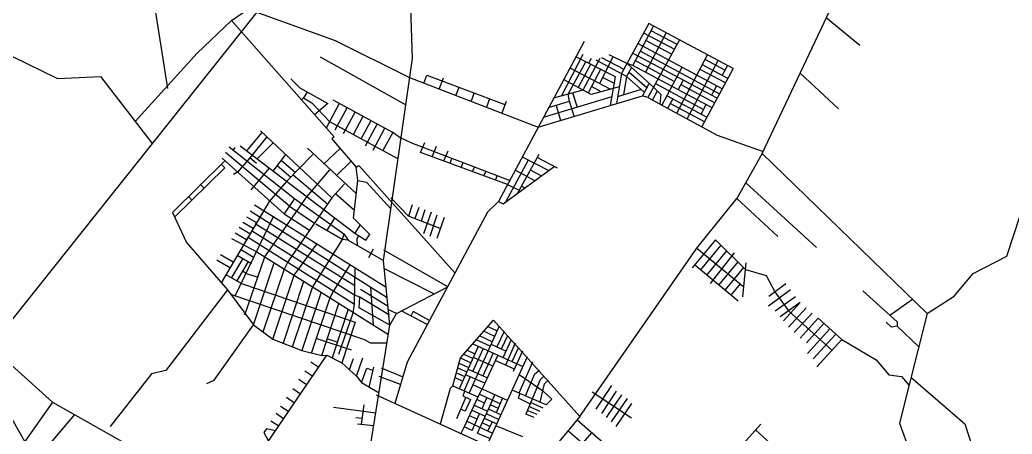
# Model space of a CAD drawing. Extents: x 363492 to 391103, y 6482114 to 6499170.
# Drawn here: x 369143 to 379168, y 6488311 to 6492498 of the extents above; entities that cross this region are included whole.
import ezdxf

# ---------------------------------------------------------------- set-up
doc = ezdxf.new("R2010")
doc.units = 0
doc.layers.get('0').update_dxf_attribs({"linetype": 'CONTINUOUS'})

msp = doc.modelspace()

# ---------------------------------------------------------------- linework, layer by layer
at = {"linetype": 'CONTINUOUS'}
for p, q in [((376644, 6491146), (378035, 6494099)), ((372054, 6493228), (368846, 6489199)), ((373110, 6492107), (373083, 6492973)), ((370464, 6492877), (370636, 6491805)), ((371281, 6492492), (371400, 6492574)), ((371478, 6492596), (372330, 6492291)), ((370933, 6492162), (371281, 6492492)), ((371281, 6492492), (372318, 6491315)), ((375497, 6492461), (375220, 6491955)), ((376348, 6492005), (375497, 6492461)), ((377629, 6492239), (377290, 6492518)), ((368553, 6492382), (369522, 6491904)), ((375337, 6492037), (375545, 6492435)), ((375444, 6492366), (375756, 6492201)), ((375674, 6492366), (375464, 6491968)), ((375782, 6492248), (375520, 6492388)), ((372330, 6492291), (373081, 6491916)), ((374843, 6492281), (373977, 6490663)), ((376239, 6491800), (375386, 6492259)), ((375728, 6492151), (375468, 6492290)), ((375806, 6492295), (375487, 6491713)), ((370308, 6491472), (370933, 6492162)), ((374832, 6492147), (374615, 6491730)), ((375092, 6492149), (375277, 6492057)), ((376188, 6491706), (375332, 6492161)), ((375412, 6492181), (376213, 6491752)), ((375780, 6491554), (376091, 6492143)), ((372177, 6492126), (373043, 6491638)), ((372815, 6490065), (373110, 6492107)), ((374681, 6491746), (374863, 6492080)), ((375161, 6491921), (374760, 6492126)), ((374911, 6492055), (374784, 6491815)), ((374833, 6491790), (375005, 6492112)), ((374914, 6492107), (374888, 6492061)), ((375273, 6491924), (374966, 6492092)), ((375136, 6492128), (374999, 6491856)), ((375020, 6492119), (375244, 6491999)), ((375277, 6492057), (375546, 6491819)), ((375337, 6492037), (375277, 6492057)), ((375365, 6492085), (375757, 6491876)), ((375883, 6491497), (376197, 6492086)), ((376296, 6491907), (376041, 6492045)), ((376266, 6491990), (376067, 6492096)), ((374700, 6492014), (375110, 6491797)), ((375011, 6492002), (374884, 6491760)), ((375220, 6491955), (375171, 6491652)), ((375322, 6492018), (375273, 6491924)), ((375298, 6491971), (375476, 6491814)), ((376136, 6491610), (375337, 6492037)), ((375629, 6491634), (375833, 6492019)), ((376272, 6491863), (376016, 6491997)), ((376348, 6492005), (376031, 6491413)), ((376291, 6492036), (376237, 6491939)), ((377414, 6491600), (377027, 6491959)), ((369522, 6491904), (369959, 6491925)), ((369959, 6491925), (370479, 6491250)), ((371881, 6491902), (371970, 6491812)), ((373081, 6491916), (374378, 6491414)), ((373224, 6491857), (373255, 6491938)), ((373255, 6491938), (374044, 6491641)), ((373378, 6491798), (373422, 6491912)), ((374915, 6491743), (374636, 6491896)), ((375150, 6491854), (375028, 6491915)), ((375109, 6491634), (375161, 6491921)), ((375273, 6491924), (375241, 6491739)), ((375451, 6491769), (375273, 6491924)), ((375502, 6491858), (375432, 6491731)), ((375565, 6491855), (376050, 6491593)), ((375843, 6491890), (375793, 6491794)), ((375819, 6491844), (376164, 6491660)), ((371970, 6491812), (372253, 6491652)), ((372045, 6491769), (372010, 6491709)), ((373547, 6491733), (373580, 6491818)), ((373703, 6491674), (373734, 6491758)), ((374537, 6491710), (374833, 6491790)), ((374696, 6491675), (374681, 6491746)), ((374727, 6491761), (374773, 6491615)), ((375198, 6491821), (374915, 6491743)), ((375015, 6491771), (374917, 6491825)), ((375421, 6491795), (375180, 6491721)), ((375536, 6491685), (375586, 6491780)), ((375546, 6491819), (375618, 6491745)), ((375618, 6491745), (375609, 6491647)), ((376180, 6491832), (376131, 6491737)), ((372010, 6491709), (371988, 6491689)), ((372010, 6491709), (372092, 6491661)), ((372092, 6491661), (372271, 6491470)), ((372253, 6491652), (372121, 6491537)), ((372369, 6491654), (372238, 6491405)), ((372911, 6491361), (372307, 6491687)), ((373889, 6491699), (373856, 6491616)), ((374056, 6491673), (374011, 6491556)), ((374378, 6491414), (375432, 6491731)), ((375124, 6491721), (374431, 6491512)), ((374485, 6491613), (374696, 6491675)), ((374744, 6491524), (374696, 6491675)), ((375487, 6491713), (375432, 6491731)), ((375487, 6491713), (376189, 6491332)), ((375682, 6491731), (376085, 6491515)), ((375739, 6491701), (375687, 6491603)), ((376060, 6491468), (375713, 6491653)), ((376026, 6491546), (376077, 6491642)), ((372330, 6491387), (372450, 6491610)), ((372530, 6491568), (372409, 6491346)), ((374561, 6491632), (374606, 6491482)), ((372271, 6491470), (372964, 6491094)), ((372513, 6491338), (372611, 6491524)), ((372592, 6491296), (372691, 6491481)), ((372754, 6491447), (372631, 6491222)), ((371589, 6491360), (371434, 6491173)), ((372296, 6490698), (371573, 6491375)), ((372711, 6491182), (372831, 6491405)), ((372911, 6491361), (372811, 6491177)), ((372994, 6491300), (372911, 6491361)), ((371637, 6491315), (371467, 6491102)), ((371702, 6491255), (371539, 6491092)), ((372318, 6491315), (372295, 6491296)), ((372295, 6491296), (372539, 6491009)), ((373103, 6491252), (372988, 6491305)), ((374091, 6490875), (373103, 6491252)), ((373192, 6491156), (373234, 6491257)), ((376189, 6491332), (376654, 6491166)), ((371868, 6490615), (371221, 6491157)), ((371258, 6491216), (371919, 6490693)), ((371316, 6491207), (371297, 6491186)), ((371367, 6491225), (372527, 6490342)), ((372048, 6491200), (372544, 6490739)), ((372211, 6491040), (372382, 6491200)), ((374071, 6490834), (373192, 6491156)), ((373308, 6491114), (373351, 6491220)), ((373466, 6491170), (373423, 6491071)), ((376644, 6491146), (376386, 6490691)), ((376644, 6491146), (378309, 6489532)), ((370684, 6490551), (371212, 6491074)), ((371214, 6491003), (371176, 6491040)), ((371185, 6491100), (371814, 6490538)), ((371467, 6491102), (371340, 6490958)), ((371535, 6491048), (371467, 6491102)), ((371827, 6491136), (371699, 6490969)), ((371784, 6491081), (371926, 6490955)), ((372104, 6491139), (371835, 6490864)), ((372493, 6491073), (372339, 6490921)), ((373490, 6491047), (373508, 6491097)), ((373602, 6491006), (373620, 6491056)), ((374054, 6490658), (374280, 6491083)), ((374385, 6491139), (374164, 6490733)), ((374219, 6491115), (374486, 6490974)), ((374573, 6490999), (374368, 6491107)), ((371214, 6491003), (370707, 6490506)), ((371340, 6490958), (371301, 6490935)), ((371663, 6491000), (371475, 6490779)), ((371741, 6491025), (371880, 6490909)), ((372041, 6490708), (372275, 6490981)), ((372539, 6491009), (372568, 6491027)), ((372557, 6490874), (372539, 6491009)), ((372568, 6491027), (373536, 6489941)), ((373715, 6490965), (373736, 6491011)), ((373831, 6490921), (373851, 6490967)), ((374027, 6490638), (374541, 6491016)), ((374346, 6490872), (374147, 6490980)), ((374300, 6490983), (374414, 6490922)), ((371835, 6490864), (371661, 6490662)), ((371903, 6490933), (372254, 6490637)), ((372422, 6490842), (372296, 6490698)), ((372512, 6490495), (372557, 6490874)), ((372557, 6490874), (372644, 6490858)), ((372644, 6490858), (372891, 6490588)), ((373948, 6490879), (373966, 6490923)), ((376476, 6490850), (377190, 6490198)), ((379113, 6490109), (379385, 6490932)), ((370965, 6490836), (371007, 6490795)), ((372523, 6490573), (372331, 6490741)), ((374069, 6490835), (374189, 6490778)), ((374249, 6490797), (374209, 6490818)), ((370882, 6490674), (370847, 6490712)), ((371661, 6490662), (371175, 6489842)), ((371619, 6490104), (372041, 6490708)), ((371919, 6490693), (371814, 6490538)), ((372296, 6490698), (371849, 6490051)), ((371919, 6490693), (372416, 6490334)), ((373068, 6490514), (372890, 6490700)), ((373977, 6490663), (373869, 6490554)), ((373977, 6490663), (374027, 6490638)), ((375983, 6490192), (376386, 6490691)), ((376800, 6490309), (376386, 6490691)), ((370684, 6490551), (370827, 6490247)), ((372854, 6489689), (371470, 6490563)), ((372843, 6489794), (371513, 6490626)), ((371868, 6490615), (372119, 6490442)), ((373869, 6490554), (373057, 6489039)), ((373107, 6490627), (373068, 6490514)), ((373173, 6490601), (373132, 6490489)), ((373234, 6490578), (373197, 6490464)), ((373298, 6490553), (373221, 6490334)), ((371706, 6490513), (371316, 6489707)), ((371395, 6490454), (371501, 6490392)), ((371432, 6490508), (371535, 6490450)), ((371814, 6490538), (372070, 6490371)), ((372245, 6490366), (372326, 6490494)), ((372677, 6490329), (372512, 6490495)), ((373389, 6490390), (373068, 6490514)), ((373287, 6490312), (373360, 6490529)), ((373429, 6490502), (373354, 6490289)), ((371319, 6490345), (371433, 6490278)), ((371467, 6490335), (371357, 6490399)), ((372523, 6489715), (371482, 6490367)), ((372527, 6489809), (371520, 6490435)), ((372400, 6490279), (372133, 6490432)), ((372581, 6490425), (372527, 6490342)), ((372527, 6490342), (372638, 6490270)), ((370827, 6490247), (371239, 6489768)), ((371282, 6490290), (371538, 6490154)), ((371444, 6490304), (372522, 6489626)), ((372400, 6490279), (372100, 6489799)), ((372416, 6490334), (372400, 6490279)), ((372461, 6490271), (372400, 6490279)), ((372416, 6490334), (372461, 6490271)), ((372461, 6490271), (372815, 6490065)), ((372565, 6490317), (372546, 6490285)), ((372546, 6490285), (372550, 6490220)), ((372638, 6490270), (372677, 6490329)), ((376172, 6490276), (375936, 6489993)), ((376172, 6490276), (376474, 6489976)), ((371372, 6490179), (371510, 6490096)), ((371538, 6490154), (372867, 6489318)), ((371913, 6489919), (372143, 6490232)), ((372712, 6490179), (372664, 6490093)), ((373465, 6489799), (372821, 6490171)), ((374800, 6488491), (375983, 6490192)), ((375983, 6490192), (376457, 6489801)), ((376021, 6489969), (376229, 6490221)), ((376083, 6489918), (376286, 6490165)), ((376119, 6489833), (376363, 6490142)), ((371132, 6490072), (371265, 6489994)), ((371169, 6490126), (371299, 6490051)), ((371394, 6490087), (371281, 6489893)), ((371450, 6490055), (371335, 6489860)), ((371339, 6490119), (371482, 6490036)), ((371415, 6489518), (371619, 6490104)), ((371503, 6489415), (371712, 6490044)), ((371849, 6490051), (371812, 6489980)), ((372882, 6489414), (372815, 6490065)), ((376206, 6489816), (376400, 6490052)), ((376448, 6489699), (376482, 6490044)), ((378775, 6489934), (379113, 6490109)), ((371395, 6489960), (371433, 6489936)), ((371433, 6489936), (371547, 6489896)), ((371812, 6489980), (371598, 6489341)), ((372478, 6490021), (372311, 6489758)), ((372522, 6489626), (372531, 6489989)), ((372825, 6489984), (373329, 6489728)), ((376401, 6489654), (375958, 6490021)), ((376267, 6489765), (376458, 6489995)), ((376474, 6489976), (376683, 6489914)), ((371225, 6489926), (371383, 6489832)), ((371697, 6489272), (371913, 6489919)), ((371803, 6489223), (372011, 6489856)), ((376683, 6489914), (376769, 6489749)), ((378582, 6489707), (378775, 6489934)), ((371239, 6489768), (370618, 6488953)), ((371239, 6489768), (371503, 6489415)), ((371383, 6489832), (372529, 6489442)), ((372100, 6489799), (371895, 6489190)), ((372186, 6489746), (371992, 6489156)), ((372311, 6489758), (372275, 6489688)), ((372863, 6489601), (372585, 6489773)), ((372717, 6489412), (372687, 6489795)), ((372948, 6489530), (373465, 6489799)), ((376328, 6489715), (376422, 6489830)), ((376930, 6489769), (376707, 6489606)), ((376709, 6489707), (376883, 6489833)), ((376769, 6489749), (376909, 6489556)), ((377661, 6489758), (378005, 6489446)), ((372617, 6489266), (371274, 6489721)), ((372275, 6489688), (372086, 6489127)), ((372578, 6489696), (372523, 6489715)), ((372572, 6489589), (372578, 6489696)), ((372871, 6489517), (372578, 6489696)), ((376774, 6489556), (376979, 6489703)), ((377025, 6489640), (376825, 6489498)), ((376859, 6489455), (377025, 6489640)), ((377932, 6489512), (378160, 6489676)), ((378309, 6489532), (378582, 6489707)), ((372192, 6489105), (372367, 6489632)), ((372460, 6489574), (372297, 6489082)), ((372367, 6489119), (372510, 6489538)), ((372510, 6489538), (372522, 6489626)), ((372882, 6489414), (372572, 6489589)), ((372861, 6489571), (372871, 6489517)), ((372948, 6489530), (372861, 6489571)), ((372999, 6489556), (373260, 6489418)), ((373116, 6489551), (373092, 6489504)), ((373282, 6489459), (373116, 6489551)), ((376908, 6489393), (377087, 6489588)), ((376909, 6489556), (377345, 6489160)), ((372529, 6489442), (372396, 6489032)), ((372882, 6489414), (372948, 6489530)), ((373594, 6489082), (373928, 6489463)), ((373928, 6489463), (374800, 6488491)), ((376967, 6489337), (377146, 6489534)), ((377027, 6489282), (377209, 6489484)), ((377209, 6489484), (377446, 6489268)), ((377948, 6489393), (377894, 6489442)), ((378005, 6489446), (378006, 6489403)), ((378309, 6489532), (378031, 6488423)), ((371107, 6488855), (371503, 6489415)), ((371503, 6489415), (371697, 6489272)), ((372673, 6488110), (372882, 6489414)), ((373986, 6489401), (373682, 6488727)), ((373940, 6489299), (373828, 6489351)), ((373871, 6489398), (373965, 6489355)), ((374036, 6489349), (373962, 6489192)), ((377090, 6489234), (377267, 6489431)), ((377327, 6489377), (377101, 6489126)), ((378006, 6489403), (377948, 6489393)), ((378006, 6489403), (378224, 6489193)), ((371697, 6489272), (371992, 6489156)), ((372494, 6489160), (372137, 6489279)), ((372350, 6489239), (372248, 6489274)), ((372687, 6489230), (372617, 6489266)), ((373896, 6489199), (373754, 6489265)), ((373916, 6489245), (373788, 6489304)), ((374009, 6489172), (374073, 6489309)), ((374026, 6489085), (374109, 6489269)), ((377159, 6489073), (377386, 6489323)), ((377195, 6488991), (377446, 6489268)), ((377446, 6489268), (377793, 6489061)), ((368846, 6489199), (369471, 6488634)), ((371992, 6489156), (372192, 6489105)), ((372853, 6489231), (372687, 6489230)), ((373584, 6488771), (373775, 6489199)), ((373661, 6489159), (373741, 6489123)), ((373719, 6489224), (374224, 6488995)), ((373822, 6489178), (373719, 6488948)), ((373904, 6489219), (374055, 6489151)), ((374148, 6489229), (374048, 6489009)), ((374117, 6489044), (374185, 6489190)), ((374222, 6489149), (374128, 6488943)), ((368735, 6489038), (369235, 6488164)), ((371639, 6488216), (372244, 6489109)), ((372081, 6489041), (372162, 6488987)), ((372192, 6489105), (372244, 6489109)), ((372244, 6489109), (372396, 6489032)), ((372511, 6489071), (372471, 6488962)), ((372543, 6488896), (372607, 6489084)), ((373057, 6489039), (372931, 6488622)), ((373518, 6488801), (373594, 6489082)), ((373594, 6489082), (373700, 6489031)), ((373627, 6489120), (373721, 6489076)), ((373920, 6488999), (373725, 6489087)), ((373971, 6489110), (373812, 6488769)), ((373925, 6489131), (373821, 6488901)), ((373864, 6488199), (374270, 6489097)), ((374139, 6488967), (373946, 6489054)), ((374322, 6489038), (374184, 6488725)), ((377793, 6489061), (377921, 6488912)), ((370618, 6488953), (370472, 6488922)), ((372021, 6488952), (372101, 6488897)), ((372396, 6489032), (372543, 6488896)), ((372596, 6488833), (372648, 6488979)), ((372648, 6488979), (372707, 6488956)), ((372714, 6488988), (372669, 6488786)), ((372792, 6488982), (373012, 6488889)), ((373565, 6488982), (373658, 6488940)), ((373579, 6489030), (373679, 6488984)), ((373672, 6488969), (373867, 6488880)), ((374346, 6488920), (374392, 6488959)), ((370472, 6488922), (370055, 6488388)), ((371031, 6488822), (371107, 6488855)), ((372040, 6488808), (371960, 6488862)), ((372543, 6488896), (372596, 6488833)), ((372989, 6488812), (372772, 6488893)), ((373540, 6488883), (373617, 6488847)), ((373553, 6488931), (373638, 6488894)), ((373693, 6488890), (373630, 6488751)), ((373842, 6488825), (373646, 6488911)), ((374187, 6488914), (374427, 6488748)), ((374250, 6488697), (374346, 6488920)), ((374399, 6488860), (374254, 6488514)), ((374441, 6488900), (374399, 6488860)), ((374443, 6488819), (374482, 6488856)), ((377921, 6488912), (378050, 6488892)), ((378050, 6488892), (378126, 6488802)), ((378146, 6488888), (378689, 6488416)), ((371900, 6488773), (371979, 6488717)), ((372596, 6488833), (372772, 6488727)), ((373391, 6488415), (373495, 6488775)), ((373495, 6488775), (373518, 6488801)), ((373518, 6488801), (373771, 6488688)), ((373639, 6488748), (373618, 6488697)), ((374069, 6488652), (373719, 6488809)), ((373812, 6488769), (373783, 6488716)), ((374459, 6488607), (374115, 6488755)), ((374399, 6488633), (374443, 6488819)), ((374427, 6488748), (374518, 6488666)), ((375321, 6488473), (374924, 6488734)), ((374966, 6488562), (375125, 6488804)), ((375169, 6488744), (375019, 6488520)), ((369471, 6488634), (369194, 6488236)), ((369471, 6488634), (370662, 6487963)), ((371836, 6488685), (371919, 6488629)), ((372743, 6488708), (374209, 6488042)), ((373557, 6488468), (373648, 6488683)), ((373618, 6488697), (373694, 6488661)), ((373783, 6488716), (373633, 6488385)), ((373694, 6488661), (373641, 6488542)), ((373837, 6488625), (373758, 6488660)), ((373996, 6488619), (373783, 6488716)), ((373813, 6488569), (373862, 6488679)), ((373876, 6488564), (373941, 6488709)), ((374020, 6488674), (373955, 6488528)), ((374195, 6488721), (374178, 6488679)), ((374178, 6488679), (374297, 6488618)), ((374518, 6488666), (374459, 6488607)), ((375068, 6488479), (375224, 6488707)), ((375277, 6488671), (375117, 6488436)), ((371777, 6488595), (371859, 6488541)), ((372313, 6488583), (372740, 6488526)), ((372617, 6488608), (372592, 6488413)), ((373641, 6488542), (373594, 6488563)), ((373709, 6488552), (373844, 6488492)), ((373733, 6488605), (373867, 6488544)), ((373768, 6488322), (373876, 6488564)), ((374003, 6488506), (373876, 6488564)), ((373896, 6488610), (373976, 6488573)), ((374369, 6488510), (374269, 6488550)), ((374399, 6488541), (374285, 6488590)), ((374431, 6488573), (374302, 6488630)), ((375169, 6488389), (375324, 6488621)), ((369695, 6488508), (369397, 6488158)), ((371680, 6488447), (371760, 6488395)), ((371731, 6488522), (371809, 6488467)), ((372538, 6488480), (372600, 6488471)), ((373659, 6488442), (373919, 6488321)), ((373763, 6488461), (373684, 6488497)), ((373712, 6488349), (373788, 6488517)), ((373834, 6488473), (373961, 6488414)), ((373855, 6488519), (373982, 6488460)), ((373913, 6488437), (373871, 6488343)), ((374338, 6488478), (374254, 6488514)), ((374800, 6488491), (374378, 6487981)), ((376259, 6487157), (374771, 6488456)), ((371633, 6488365), (371608, 6488327)), ((371727, 6488346), (371633, 6488365)), ((372554, 6488416), (372719, 6488397)), ((373633, 6488385), (373598, 6488319)), ((373712, 6488349), (373633, 6488385)), ((373892, 6488390), (373814, 6488427)), ((374224, 6488284), (373952, 6488394)), ((375059, 6488021), (374680, 6488346)), ((376398, 6488154), (376629, 6488413)), ((376575, 6488354), (376803, 6488147)), ((378031, 6488423), (378136, 6488133)), ((378689, 6488416), (378829, 6487992)), ((371608, 6488327), (371654, 6488239)), ((373768, 6488322), (373894, 6488266)), ((374618, 6487978), (374924, 6488328))]:
    msp.add_line(p, q, dxfattribs=at)

doc.saveas('drawing.dxf')
